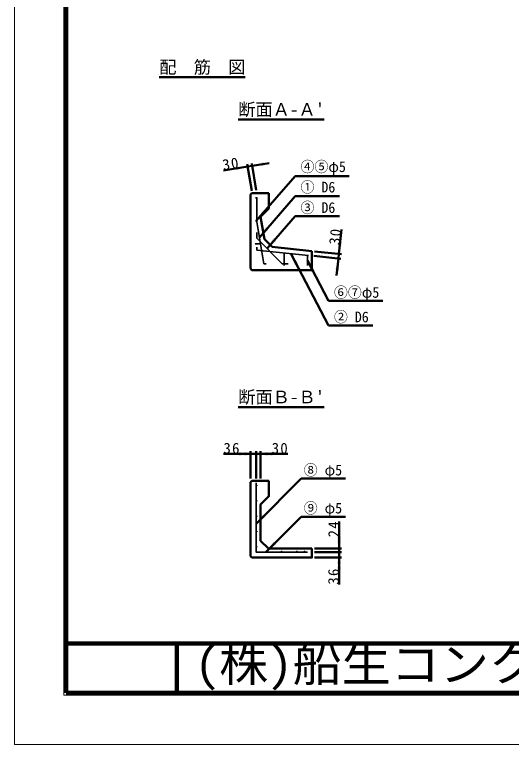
# Model space of a CAD drawing. Units: millimetres, scale not verified. Extents: x -2102 to 2102, y -1485 to 1485.
# Drawn here: x -2102 to -1093, y -1485 to 0 of the extents above; entities that cross this region are included whole.
import ezdxf
from ezdxf.enums import TextEntityAlignment as Align

# ---------------------------------------------------------------- set-up
doc = ezdxf.new("R2010")
doc.units = ezdxf.units.MM
doc.header["$LTSCALE"] = 5
doc.layers.add('0-0_V-nasSTD', color=7, linetype='Continuous', lineweight=50)
doc.layers.add('0-1_0', color=7, linetype='Continuous', lineweight=100)
doc.styles.add('ＭＳ ゴシック', font='')
doc.styles.get('ＭＳ ゴシック').set_extended_font_data('MS Gothic')

msp = doc.modelspace()

# ---------------------------------------------------------------- hatches: boundary and pattern name
at = {"layer": '0-0_V-nasSTD'}
for points in [[(-1610.078, -958.025, 1), (-1611.641, -958.025, 1)], [(-1610.078, -989.275, 1), (-1611.641, -989.275, 1)], [(-1610.078, -1020.525, 1), (-1611.641, -1020.525, 1)], [(-1610.078, -1051.775, 1), (-1611.641, -1051.775, 1)], [(-1610.078, -1083.025, 1), (-1611.641, -1083.025, 1)], [(-1590.234, -1092.869, 1), (-1591.797, -1092.869, 1)], [(-1558.984, -1092.869, 1), (-1560.547, -1092.869, 1)], [(-1527.734, -1092.869, 1), (-1529.297, -1092.869, 1)], [(-1512.109, -1092.869, 1), (-1513.672, -1092.869, 1)]]:
    msp.add_hatch(color=256, dxfattribs=at).paths.add_polyline_path(points)

# ---------------------------------------------------------------- linework, layer by layer
at = {"layer": '0-0_V-nasSTD', "lineweight": 100}
for p, q in [((-1997.5, 1380), (-1997.5, -1380)), ((-1997.5, -1380), (1997.5, -1380))]:
    msp.add_line(p, q, dxfattribs=at)
at = {"layer": '0-0_V-nasSTD'}
for p, q in [((-1808.437, -127.457), (-1633.437, -127.457)), ((-1647.891, -213.476), (-1472.891, -213.476)), ((-1677.937, -317.315), (-1628.599, -309.205)), ((-1629.41, -304.271), (-1620.488, -358.543)), ((-1628.599, -309.205), (-1619.348, -307.684)), ((-1620.159, -302.75), (-1611.238, -357.022)), ((-1619.348, -307.684), (-1584.811, -302.007)), ((-1532.106, -328.794), (-1611.109, -419.726)), ((-1532.106, -328.794), (-1422.106, -328.794)), ((-1620.078, -363.476), (-1622.891, -366.289)), ((-1622.891, -366.289), (-1622.891, -516.914)), ((-1585.391, -363.476), (-1620.078, -363.476)), ((-1532.106, -369.462), (-1604.917, -453.267)), ((-1585.391, -394.726), (-1585.391, -363.476)), ((-1532.106, -369.462), (-1442.106, -369.462)), ((-1585.391, -394.726), (-1602.266, -411.601)), ((-1602.266, -411.601), (-1594.766, -457.226)), ((-1532.106, -410.131), (-1589.295, -475.955)), ((-1532.106, -410.131), (-1442.106, -410.131)), ((-1438.02, -437.237), (-1443.185, -486.97)), ((-1594.766, -457.226), (-1579.141, -472.851)), ((-1579.141, -472.851), (-1497.891, -481.289)), ((-1541.166, -486.22), (-1464.154, -632.648)), ((-1492.917, -481.805), (-1438.212, -487.486)), ((-1443.185, -486.97), (-1444.153, -496.295)), ((-1507.266, -500.677), (-1464.154, -582.648)), ((-1493.886, -491.13), (-1439.18, -496.811)), ((-1444.153, -496.295), (-1447.768, -531.107)), ((-1622.891, -516.914), (-1620.078, -519.726)), ((-1464.154, -582.648), (-1354.154, -582.648)), ((-1464.154, -632.648), (-1374.154, -632.648)), ((-1647.891, -798.65), (-1472.891, -798.65)), ((-1622.891, -888.65), (-1622.891, -943.65)), ((-1611.641, -888.65), (-1611.641, -943.65)), ((-1602.266, -888.65), (-1602.266, -943.65)), ((-1622.891, -893.65), (-1677.891, -893.65)), ((-1611.641, -893.65), (-1622.891, -893.65)), ((-1602.266, -893.65), (-1611.641, -893.65)), ((-1602.266, -893.65), (-1547.266, -893.65)), ((-1620.078, -948.65), (-1622.891, -951.462)), ((-1585.391, -948.65), (-1620.078, -948.65)), ((-1611.641, -1036.15), (-1519.753, -944.262)), ((-1519.753, -944.262), (-1429.753, -944.262)), ((-1622.891, -951.462), (-1622.891, -1102.087)), ((-1602.266, -996.775), (-1602.266, -1070.525)), ((-1519.753, -1021.606), (-1590.463, -1092.316)), ((-1519.753, -1021.606), (-1429.753, -1021.606)), ((-1442.891, -1086.15), (-1442.891, -1031.15)), ((-1602.266, -1070.525), (-1586.641, -1086.15)), ((-1586.641, -1086.15), (-1497.891, -1086.15)), ((-1437.891, -1086.15), (-1492.891, -1086.15)), ((-1437.891, -1093.65), (-1492.891, -1093.65)), ((-1442.891, -1093.65), (-1442.891, -1086.15)), ((-1442.891, -1104.9), (-1442.891, -1093.65)), ((-1622.891, -1102.087), (-1620.078, -1104.9)), ((-1437.891, -1104.9), (-1492.891, -1104.9)), ((-1442.891, -1104.9), (-1442.891, -1159.9))]:
    msp.add_line(p, q, dxfattribs=at)
at = {"layer": '0-0_V-nasSTD', "lineweight": 35}
for p, q in [((-1609.579, -372.851), (-1612.641, -372.851)), ((-1609.578, -419.726), (-1612.641, -419.726)), ((-1610.078, -455.172), (-1610.078, -443.322)), ((-1602.22, -466.601), (-1613.641, -466.601)), ((-1610.078, -479.064), (-1610.078, -473.542)), ((-1610.078, -479.064), (-1505.226, -489.952)), ((-1554.141, -510.476), (-1554.141, -484.373)), ((-1507.266, -510.476), (-1507.266, -489.241)), ((-1596.099, -506.914), (-1591.335, -506.914))]:
    msp.add_line(p, q, dxfattribs=at)
at = {"layer": '0-0_V-nasSTD', "lineweight": 18}
for points in [[(-2102.5, -1485), (-2102.5, 1485), (2102.5, 1485), (2102.5, -1485)], [(-2002.5, -1385), (-2002.5, 1385), (2002.5, 1385), (2002.5, -1385)]]:
    msp.add_lwpolyline(points, close=True, dxfattribs=at)
at = {"layer": '0-0_V-nasSTD', "lineweight": 35}
for points in [[(-1610.079, -372.193), (-1610.078, -421.872), (-1596.099, -506.914)], [(-1610.078, -455.172), (-1558.336, -506.914), (-1546.486, -506.914)], [(-1611.641, -953.025), (-1611.641, -1093.65), (-1506.953, -1093.65)]]:
    msp.add_lwpolyline(points, dxfattribs=at)
at = {"layer": '0-0_V-nasSTD'}
for points in [[(-1620.078, -519.726), (-1497.891, -519.726), (-1497.891, -481.289)], [(-1585.391, -948.65), (-1585.391, -979.9), (-1602.266, -996.775)], [(-1620.078, -1104.9), (-1497.891, -1104.9), (-1497.891, -1086.15)]]:
    msp.add_lwpolyline(points, dxfattribs=at)
at = {"layer": '0-0_V-nasSTD', "lineweight": 35}
for centre in [(-1610.859, -958.025), (-1610.859, -958.025), (-1610.859, -989.275), (-1610.859, -989.275), (-1610.859, -1020.525), (-1610.859, -1020.525), (-1610.859, -1051.775), (-1610.859, -1051.775), (-1610.859, -1083.025), (-1610.859, -1083.025), (-1591.016, -1092.869), (-1591.016, -1092.869), (-1559.766, -1092.869), (-1559.766, -1092.869), (-1528.516, -1092.869), (-1528.516, -1092.869), (-1512.891, -1092.869), (-1512.891, -1092.869)]:
    msp.add_circle(centre, 0.781, dxfattribs=at)
at = {"layer": '0-0_V-nasSTD'}
for points in [[(-1652.93, -309.151), (-1652.281, -313.098), (-1628.599, -309.205)], [(-1652.281, -313.098), (-1651.632, -317.045), (-1628.599, -309.205)], [(-1619.348, -307.684), (-1596.315, -299.844), (-1595.666, -303.791)], [(-1619.348, -307.684), (-1595.666, -303.791), (-1595.017, -307.738)], [(-1611.109, -419.726), (-1598.388, -398.986), (-1595.369, -401.609)], [(-1611.109, -419.726), (-1595.369, -401.609), (-1592.349, -404.232)], [(-1604.917, -453.267), (-1592.196, -432.527), (-1589.177, -435.15)], [(-1604.917, -453.267), (-1589.177, -435.15), (-1586.157, -437.774)], [(-1589.295, -475.955), (-1576.574, -455.214), (-1573.555, -457.838)], [(-1589.295, -475.955), (-1573.555, -457.838), (-1570.535, -460.461)], [(-1444.684, -462.685), (-1443.185, -486.97), (-1440.706, -463.098)], [(-1443.185, -486.97), (-1440.706, -463.098), (-1436.727, -463.511)], [(-1541.166, -486.22), (-1533.535, -509.324), (-1529.994, -507.462)], [(-1541.166, -486.22), (-1529.994, -507.462), (-1526.454, -505.6)], [(-1507.266, -500.677), (-1499.634, -523.781), (-1496.094, -521.919)], [(-1507.266, -500.677), (-1496.094, -521.919), (-1492.554, -520.057)], [(-1450.611, -519.753), (-1446.632, -520.166), (-1444.153, -496.295)], [(-1446.632, -520.166), (-1444.153, -496.295), (-1442.654, -520.579)], [(-1646.891, -893.65), (-1646.891, -889.65), (-1622.891, -893.65)], [(-1635.641, -893.65), (-1635.641, -889.65), (-1611.641, -893.65)], [(-1611.641, -893.65), (-1587.641, -893.65), (-1587.641, -889.65)], [(-1602.266, -893.65), (-1578.266, -893.65), (-1578.266, -889.65)], [(-1646.891, -897.65), (-1646.891, -893.65), (-1622.891, -893.65)], [(-1635.641, -897.65), (-1635.641, -893.65), (-1611.641, -893.65)], [(-1611.641, -893.65), (-1587.641, -897.65), (-1587.641, -893.65)], [(-1602.266, -893.65), (-1578.266, -897.65), (-1578.266, -893.65)], [(-1611.641, -1036.15), (-1597.499, -1016.351), (-1594.67, -1019.179)], [(-1611.641, -1036.15), (-1594.67, -1019.179), (-1591.842, -1022.008)], [(-1446.891, -1062.15), (-1442.891, -1086.15), (-1442.891, -1062.15)], [(-1442.891, -1086.15), (-1442.891, -1062.15), (-1438.891, -1062.15)], [(-1590.463, -1092.316), (-1576.321, -1072.517), (-1573.493, -1075.346)], [(-1590.463, -1092.316), (-1573.493, -1075.346), (-1570.664, -1078.174)], [(-1446.891, -1069.65), (-1442.891, -1093.65), (-1442.891, -1069.65)], [(-1442.891, -1093.65), (-1442.891, -1069.65), (-1438.891, -1069.65)], [(-1446.891, -1117.65), (-1442.891, -1117.65), (-1442.891, -1093.65)], [(-1442.891, -1117.65), (-1442.891, -1093.65), (-1438.891, -1117.65)], [(-1446.891, -1128.9), (-1442.891, -1128.9), (-1442.891, -1104.9)], [(-1442.891, -1128.9), (-1442.891, -1104.9), (-1438.891, -1128.9)]]:
    msp.add_solid(points, dxfattribs=at)
at = {"layer": '0-1_0'}
for p, q in [((-1997.5, -1280), (1997.5, -1280)), ((-1772.5, -1280), (-1772.5, -1380))]:
    msp.add_line(p, q, dxfattribs=at)

# ---------------------------------------------------------------- texts
at = {"layer": '0-0_V-nasSTD', "style": 'ＭＳ ゴシック'}
for s, p in [('配\u3000筋\u3000図', (-1808.437, -127.457)), ("断面Ａ-Ａ'", (-1647.891, -213.476)), ("断面Ｂ-Ｂ'", (-1647.891, -798.65))]:
    msp.add_text(s, height=25.66, dxfattribs=at).set_placement(p, align=Align.BOTTOM_LEFT)
for s, height, width, p in [('④⑤φ5', 21.85, 0.95, (-1521.218, -326.913)), ('① D6', 21.85, 0.95, (-1521.218, -368.522)), ('③ D6', 21.85, 0.95, (-1521.218, -410.131)), ('⑥⑦φ5', 21.85, 0.95, (-1453.266, -582.648)), ('② D6', 21.85, 0.95, (-1453.266, -632.648)), ('⑧ φ5', 21.85, 0.95, (-1514.705, -944.262)), ('⑨ φ5', 21.85, 0.95, (-1514.705, -1021.606)), ('(株)船生コンクリート工業', 69.65, 1.05, (-1736.5, -1377.45))]:
    msp.add_text(s, height=height, dxfattribs=dict(at, width=width)).set_placement(p, align=Align.BOTTOM_LEFT)
at = {"layer": '0-0_V-nasSTD', "char_height": 21.99, "attachment_point": 7, "style": 'ＭＳ ゴシック'}
for s, insert, rotation in [('\\T1.17;30', (-1677.937, -317.315), 9.335), ('\\T1.17;30', (-1441.377, -469.563), 84.071), ('\\T1.17;24', (-1442.891, -1063.65), 90), ('\\T1.17;36', (-1442.891, -1159.9), 90)]:
    msp.add_mtext(s, dxfattribs=dict(at, insert=insert, rotation=rotation))
for s, insert in [('\\T1.17;36', (-1677.891, -893.65)), ('\\T1.17;30', (-1579.766, -893.65))]:
    msp.add_mtext(s, dxfattribs=dict(at, insert=insert))

doc.saveas('drawing.dxf')
